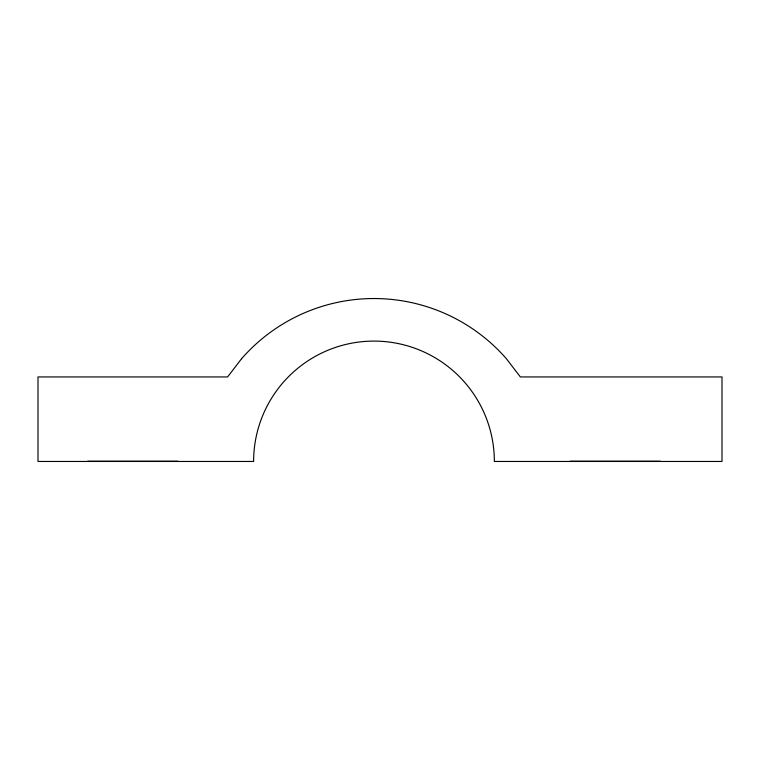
<?xml version="1.0" encoding="UTF-8"?>
<svg xmlns="http://www.w3.org/2000/svg" width="760" height="760" viewBox="0 0 760 760"><rect width="100%" height="100%" fill="white"/><g stroke="black" fill="none" stroke-linecap="round" stroke-linejoin="round"><path stroke-width="1.14" d="M87.656 461.206L177.935 461.206M570.028 461.206L660.307 461.206M241.575 358.72L227.591 376.941L38 376.941L38 461.462L253.612 461.462A120.374 120.374 0 0 1 373.977 341.097A120.374 120.374 0 0 1 494.351 461.462L722 461.462L722 376.941L520.372 376.941L506.388 358.72A175.74 175.74 0 0 0 241.575 358.72"/></g></svg>
